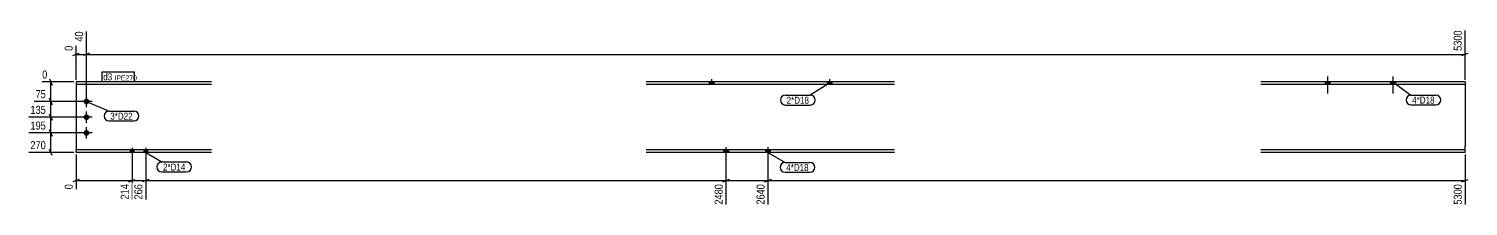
# Model space of a CAD drawing. Header units: millimetres. Extents: x 23 to 18301, y 18 to 696.
# Drawn here: x 23 to 5516, y 18 to 696 of the extents above; entities that cross this region are included whole.
import ezdxf

# ---------------------------------------------------------------- set-up
doc = ezdxf.new("R2010")
doc.units = ezdxf.units.MM
doc.linetypes.add('DXK_LINE_DOT2', pattern=[3.9198, 1.9599, -1.9599])
for name, color, linetype in [('MÅLSÆTNING', 7, 'Continuous'), ('STÅL', 7, 'Continuous'), ('TEKST', 7, 'Continuous')]:
    doc.layers.add(name, color=color, linetype=linetype)
doc.styles.add('Arial Narrow', font='ARIALN.TTF', dxfattribs={"height": 0.2})

msp = doc.modelspace()

# ---------------------------------------------------------------- hatches: boundary and pattern name
at = {"layer": 'STÅL', "linetype": 'Continuous'}
for points in [[(2619.6, 482.8), (2637.6, 482.8), (2637.6, 493), (2619.6, 493)], [(3069.6, 482.8), (3087.6, 482.8), (3087.6, 493), (3069.6, 493)], [(4969.6, 482.8), (4987.6, 482.8), (4987.6, 493), (4969.6, 493)], [(4969.6, 482.8), (4987.6, 482.8), (4987.6, 493), (4969.6, 493)], [(5219.6, 482.8), (5237.6, 482.8), (5237.6, 493), (5219.6, 493)], [(5219.6, 482.8), (5237.6, 482.8), (5237.6, 493), (5219.6, 493)], [(232.6, 418, -1), (254.6, 418, -1)], [(232.6, 358, -1), (254.6, 358, -1)], [(232.6, 298, -1), (254.6, 298, -1)], [(410.6, 223), (424.6, 223), (424.6, 233.2), (410.6, 233.2)], [(462.6, 223), (476.6, 223), (476.6, 233.2), (462.6, 233.2)], [(2692.6, 233.2), (2674.6, 233.2), (2674.6, 223), (2692.6, 223)], [(2692.6, 233.2), (2674.6, 233.2), (2674.6, 223), (2692.6, 223)], [(2852.6, 233.2), (2834.6, 233.2), (2834.6, 223), (2852.6, 223)], [(2852.6, 233.2), (2834.6, 233.2), (2834.6, 223), (2852.6, 223)]]:
    msp.add_hatch(color=3, dxfattribs=at).paths.add_polyline_path(points)

# ---------------------------------------------------------------- linework, layer by layer
at = {"layer": 'MÅLSÆTNING', "color": 7, "linetype": 'Continuous'}
for p, q in [((243.6, 426), (243.6, 685.8)), ((243.6, 426), (243.6, 685.8)), ((5503.6, 501), (5503.6, 689.6)), ((203.6, 501), (203.6, 631.1)), ((191.6, 593.2), (215.6, 602.8)), ((203.6, 598), (243.6, 598)), ((255.6, 602.8), (231.6, 593.2)), ((255.6, 602.8), (231.6, 593.2)), ((243.6, 598), (5503.6, 598)), ((5491.6, 593.2), (5515.6, 602.8)), ((103, 505), (112.6, 481)), ((195.6, 493), (74.7, 493)), ((107.8, 418), (107.8, 493)), ((235.6, 418), (43.5, 418)), ((112.6, 406), (103, 430)), ((235.6, 298), (24, 298)), ((103, 310), (112.6, 286)), ((107.8, 223), (107.8, 298)), ((195.6, 223), (24, 223)), ((112.6, 211), (103, 235)), ((203.6, 215), (203.6, 82.5)), ((417.6, 195.1), (417.6, 43.5)), ((469.6, 195.1), (469.6, 43.5)), ((469.6, 195.1), (469.6, 43.5)), ((2683.6, 187.6), (2683.6, 24)), ((2843.6, 187.6), (2843.6, 24)), ((2843.6, 187.6), (2843.6, 24)), ((5503.6, 215), (5503.6, 24)), ((215.6, 120.4), (191.6, 110.8)), ((203.6, 115.6), (417.6, 115.6)), ((405.6, 110.8), (429.6, 120.4)), ((481.6, 120.4), (457.6, 110.8)), ((481.6, 120.4), (457.6, 110.8)), ((469.6, 115.6), (2683.6, 115.6)), ((2671.6, 110.8), (2695.6, 120.4)), ((2855.6, 120.4), (2831.6, 110.8)), ((2831.6, 110.8), (2855.6, 120.4)), ((2843.6, 115.6), (5503.6, 115.6)), ((5491.6, 110.8), (5515.6, 120.4))]:
    msp.add_line(p, q, dxfattribs=at)
at = {"layer": 'STÅL', "color": 3, "linetype": 'Continuous'}
for p, q in [((2628.6, 503), (2628.6, 482.8)), ((3078.6, 503), (3078.6, 482.8)), ((4978.6, 513), (4978.6, 448)), ((4978.6, 513), (4978.6, 448)), ((5228.6, 513), (5228.6, 448)), ((5228.6, 513), (5228.6, 448)), ((243.6, 396), (243.6, 440)), ((2619.6, 493), (2619.6, 482.8)), ((2637.6, 493), (2637.6, 482.8)), ((3069.6, 493), (3069.6, 482.8)), ((3087.6, 493), (3087.6, 482.8)), ((4969.6, 493), (4969.6, 482.8)), ((4969.6, 493), (4969.6, 482.8)), ((4987.6, 493), (4987.6, 482.8)), ((4987.6, 493), (4987.6, 482.8)), ((5219.6, 493), (5219.6, 482.8)), ((5219.6, 493), (5219.6, 482.8)), ((5237.6, 493), (5237.6, 482.8)), ((5237.6, 493), (5237.6, 482.8)), ((265.6, 418), (221.6, 418)), ((265.6, 358), (221.6, 358)), ((243.6, 336), (243.6, 380)), ((265.6, 298), (221.6, 298)), ((243.6, 276), (243.6, 320)), ((410.6, 233.2), (410.6, 223)), ((417.6, 241.2), (417.6, 193.2)), ((424.6, 233.2), (424.6, 223)), ((462.6, 233.2), (462.6, 223)), ((469.6, 241.2), (469.6, 193.2)), ((476.6, 233.2), (476.6, 223)), ((2674.6, 233.2), (2674.6, 223)), ((2674.6, 233.2), (2674.6, 223)), ((2683.6, 243.2), (2683.6, 178.2)), ((2683.6, 243.2), (2683.6, 178.2)), ((2692.6, 233.2), (2692.6, 223)), ((2692.6, 233.2), (2692.6, 223)), ((2834.6, 233.2), (2834.6, 223)), ((2834.6, 233.2), (2834.6, 223)), ((2843.6, 243.2), (2843.6, 178.2)), ((2843.6, 243.2), (2843.6, 178.2)), ((2852.6, 233.2), (2852.6, 223)), ((2852.6, 233.2), (2852.6, 223))]:
    msp.add_line(p, q, dxfattribs=at)
at = {"layer": 'STÅL', "color": 2, "linetype": 'Continuous'}
for p, q in [((203.6, 493), (203.6, 242.5)), ((720.5, 493), (203.6, 493)), ((720.5, 482.8), (203.6, 482.8)), ((3327.1, 493), (2379.6, 493)), ((3327.1, 482.8), (2379.6, 482.8)), ((5503.6, 493), (4724.7, 493)), ((5503.6, 482.8), (4724.7, 482.8)), ((5503.6, 493), (5503.6, 467.8)), ((5503.6, 467.8), (5503.6, 248.2)), ((203.6, 242.5), (203.6, 233.2)), ((203.6, 223), (203.6, 233.2)), ((720.5, 233.2), (203.6, 233.2)), ((720.5, 223), (203.6, 223)), ((3327.1, 233.2), (2379.6, 233.2)), ((3327.1, 223), (2379.6, 223)), ((5503.6, 233.2), (4724.7, 233.2)), ((5503.6, 223), (4724.7, 223)), ((5503.6, 233.2), (5503.6, 248.2)), ((5503.6, 223), (5503.6, 233.2))]:
    msp.add_line(p, q, dxfattribs=at)
at = {"layer": 'STÅL', "color": 7, "linetype": 'DXK_LINE_DOT2'}
for p, q in [((203.6, 233.2), (203.6, 234.4)), ((203.6, 223), (203.6, 233.2)), ((5503.6, 233.2), (5503.6, 242.5))]:
    msp.add_line(p, q, dxfattribs=at)

# ---------------------------------------------------------------- wipeouts: each hides what was drawn before it
at = {"color": 0}
for points in [[(3000.2, 409.3), (3000.2, 437.3), (2915, 437.3), (2915, 409.3)], [(5387.2, 410), (5387.2, 438), (5301.9, 438), (5301.9, 410)], [(419.6, 348.6), (419.6, 376.6), (334.4, 376.6), (334.4, 348.6)], [(620.9, 154), (620.9, 182), (535.6, 182), (535.6, 154)], [(2998.9, 152.4), (2998.9, 180.4), (2913.6, 180.4), (2913.6, 152.4)]]:
    msp.add_wipeout(points, dxfattribs=at).dxf.layer = 'TEKST'

# ---------------------------------------------------------------- next in the draw order: wipeouts: each hides what was drawn before it
at = {"color": 0, "linetype": 'Continuous'}
for points in [[(237.2, 692.2), (192.4, 692.2), (192.4, 640.4), (237.2, 640.4)], [(5497.2, 696), (5452.4, 696), (5452.4, 605.2), (5497.2, 605.2)], [(100.6, 499.4), (100.6, 544.2), (68.3, 544.2), (68.3, 499.4)], [(94.7, 304.4), (94.7, 349.2), (23.4, 349.2), (23.4, 304.4)], [(94.7, 229.4), (94.7, 274.2), (23.4, 274.2), (23.4, 229.4)], [(197.2, 108.4), (152.4, 108.4), (152.4, 76.1), (197.2, 76.1)], [(411.2, 108.4), (366.4, 108.4), (366.4, 37.1), (411.2, 37.1)], [(2677.2, 108.4), (2632.4, 108.4), (2632.4, 17.6), (2677.2, 17.6)], [(5497.2, 108.4), (5452.4, 108.4), (5452.4, 17.6), (5497.2, 17.6)]]:
    msp.add_wipeout(points, dxfattribs=at).dxf.layer = 'MÅLSÆTNING'
at = {"color": 0}
for points in [[(341.7, 498.6), (341.7, 526.6), (307.6, 526.6), (307.6, 498.6)], [(3000.2, 409.3), (3000.2, 437.3), (2915, 437.3), (2915, 409.3)], [(5387.2, 410), (5387.2, 438), (5301.9, 438), (5301.9, 410)], [(419.6, 348.6), (419.6, 376.6), (334.4, 376.6), (334.4, 348.6)], [(620.9, 154), (620.9, 182), (535.6, 182), (535.6, 154)], [(2998.9, 152.4), (2998.9, 180.4), (2913.6, 180.4), (2913.6, 152.4)]]:
    msp.add_wipeout(points, dxfattribs=at).dxf.layer = 'TEKST'

# ---------------------------------------------------------------- next in the draw order: linework, layer by layer
at = {"layer": 'MÅLSÆTNING', "color": 7, "linetype": 'Continuous'}
for p, q in [((235.6, 358), (24, 358)), ((103, 370), (112.6, 346)), ((107.8, 298), (107.8, 358)), ((235.6, 298), (24, 298)), ((112.6, 286), (103, 310)), ((417.6, 195.1), (417.6, 43.5)), ((2683.6, 187.6), (2683.6, 24)), ((405.6, 110.8), (429.6, 120.4)), ((417.6, 115.6), (469.6, 115.6)), ((2695.6, 120.4), (2671.6, 110.8)), ((2683.6, 115.6), (2843.6, 115.6))]:
    msp.add_line(p, q, dxfattribs=at)
at = {"layer": 'TEKST', "color": 7, "linetype": 'Continuous'}
for p, q in [((2910.2, 442.1), (3005, 442.1)), ((3078.6, 487.9), (3005, 442.1)), ((5228.6, 492.9), (5297.1, 442.8)), ((5297.1, 442.8), (5392, 442.8)), ((243.6, 418), (329.6, 381.4)), ((2910.2, 404.5), (3005, 404.5)), ((5297.1, 405.2), (5392, 405.2)), ((329.6, 381.4), (424.4, 381.4)), ((329.6, 343.8), (424.4, 343.8)), ((470, 223.1), (530.8, 186.8)), ((2843.6, 223.1), (2908.8, 185.2)), ((530.8, 186.8), (625.7, 186.8)), ((2908.8, 185.2), (3003.7, 185.2)), ((530.8, 149.2), (625.7, 149.2)), ((2908.8, 147.6), (3003.7, 147.6))]:
    msp.add_line(p, q, dxfattribs=at)
for centre, start, end in [((2910.2, 423.3), 90, 270), ((3005, 423.3), 270, 90), ((5297.1, 424), 90, 270), ((5392, 424), 270, 90), ((329.6, 362.6), 90, 270), ((424.4, 362.6), 270, 90), ((530.8, 168), 90, 270), ((625.7, 168), 270, 90), ((2908.8, 166.4), 90, 270), ((3003.7, 166.4), 270, 90)]:
    msp.add_arc(centre, 18.8, start, end, dxfattribs=at)

# ---------------------------------------------------------------- next in the draw order: texts
at = {"layer": 'MÅLSÆTNING', "color": 3, "linetype": 'Continuous', "style": 'Arial Narrow'}
for s, height, p in [('5300', 30.54, (5490.8, 611.6)), ('0', 30.5, (190.8, 82.5)), ('214', 30.54, (404.8, 43.5)), ('2480', 30.54, (2670.8, 24)), ('5300', 30.54, (5490.8, 24))]:
    msp.add_text(s, height=height, rotation=90.0002, dxfattribs=at).set_placement(p)
for s, height, p in [('0', 30.5, (74.7, 505.8)), ('195', 30.54, (29.8, 310.8)), ('270', 30.54, (29.8, 235.8))]:
    msp.add_text(s, height=height, dxfattribs=at).set_placement(p)
at = {"layer": 'TEKST', "color": 3, "style": 'Arial Narrow'}
for s, p in [('2*D18', (2915, 409.3)), ('4*D18', (5301.9, 410)), ('3*D22', (334.4, 348.6)), ('2*D14', (535.6, 154)), ('4*D18', (2913.6, 152.4))]:
    msp.add_text(s, height=26.72, dxfattribs=at).set_placement(p)

# ---------------------------------------------------------------- next in the draw order: wipeouts: each hides what was drawn before it
at = {"color": 0, "linetype": 'Continuous'}
msp.add_wipeout([(197.2, 637.5), (152.4, 637.5), (152.4, 605.2), (197.2, 605.2)], dxfattribs=at).dxf.layer = 'MÅLSÆTNING'
at = {"color": 0}
msp.add_wipeout([(341.7, 498.6), (341.7, 526.6), (307.6, 526.6), (307.6, 498.6)], dxfattribs=at).dxf.layer = 'TEKST'

# ---------------------------------------------------------------- next in the draw order: linework, layer by layer
at = {"layer": 'TEKST', "color": 7, "linetype": 'Continuous'}
msp.add_line((302.8, 493.8), (302.8, 531.4), dxfattribs=at)

# ---------------------------------------------------------------- next in the draw order: texts
at = {"layer": 'MÅLSÆTNING', "color": 3, "linetype": 'Continuous', "style": 'Arial Narrow'}
for s, height, p in [('40', 30.54, (230.8, 646.8)), ('0', 30.5, (190.8, 611.6))]:
    msp.add_text(s, height=height, rotation=90.0002, dxfattribs=at).set_placement(p)

# ---------------------------------------------------------------- next in the draw order: wipeouts: each hides what was drawn before it
at = {"color": 0, "linetype": 'Continuous'}
for points in [[(94.7, 364.4), (94.7, 409.2), (23.4, 409.2), (23.4, 364.4)], [(463.2, 108.4), (418.4, 108.4), (418.4, 37.1), (463.2, 37.1)], [(2837.2, 108.4), (2792.4, 108.4), (2792.4, 17.6), (2837.2, 17.6)]]:
    msp.add_wipeout(points, dxfattribs=at).dxf.layer = 'MÅLSÆTNING'
at = {"color": 0}
msp.add_wipeout([(422, 498.6), (422, 518.6), (350.1, 518.6), (350.1, 498.6)], dxfattribs=at).dxf.layer = 'TEKST'

# ---------------------------------------------------------------- next in the draw order: linework, layer by layer
at = {"layer": 'MÅLSÆTNING', "color": 7, "linetype": 'Continuous'}
for p, q in [((235.6, 418), (43.5, 418)), ((103, 430), (112.6, 406)), ((107.8, 358), (107.8, 418)), ((235.6, 358), (24, 358)), ((112.6, 346), (103, 370))]:
    msp.add_line(p, q, dxfattribs=at)

# ---------------------------------------------------------------- next in the draw order: texts
at = {"layer": 'MÅLSÆTNING', "color": 3, "linetype": 'Continuous', "style": 'Arial Narrow'}
msp.add_text('135', height=30.54, dxfattribs=at).set_placement((29.8, 370.8))
for s, p in [('266', (456.8, 43.5)), ('2640', (2830.8, 24))]:
    msp.add_text(s, height=30.54, rotation=90.0002, dxfattribs=at).set_placement(p)

# ---------------------------------------------------------------- next in the draw order: wipeouts: each hides what was drawn before it
at = {"color": 0}
msp.add_wipeout([(422, 498.6), (422, 518.6), (350.1, 518.6), (350.1, 498.6)], dxfattribs=at).dxf.layer = 'TEKST'

# ---------------------------------------------------------------- next in the draw order: linework, layer by layer
at = {"layer": 'TEKST', "color": 7, "linetype": 'Continuous'}
for p, q in [((302.8, 531.4), (426.8, 531.4)), ((426.8, 493.8), (426.8, 531.4)), ((302.8, 493.8), (426.8, 493.8))]:
    msp.add_line(p, q, dxfattribs=at)

# ---------------------------------------------------------------- next in the draw order: texts
at = {"layer": 'TEKST', "color": 3, "style": 'Arial Narrow'}
for s, height, p in [('d3', 26.72, (307.6, 498.6)), ('IPE270', 19.09, (350.1, 498.6))]:
    msp.add_text(s, height=height, dxfattribs=at).set_placement(p)

# ---------------------------------------------------------------- next in the draw order: wipeouts: each hides what was drawn before it
at = {"color": 0, "linetype": 'Continuous'}
msp.add_wipeout([(94.7, 424.4), (94.7, 469.2), (42.9, 469.2), (42.9, 424.4)], dxfattribs=at).dxf.layer = 'MÅLSÆTNING'

# ---------------------------------------------------------------- next in the draw order: texts
at = {"layer": 'MÅLSÆTNING', "color": 3, "linetype": 'Continuous', "style": 'Arial Narrow'}
msp.add_text('75', height=30.54, dxfattribs=at).set_placement((49.3, 430.8))

doc.saveas('drawing.dxf')
